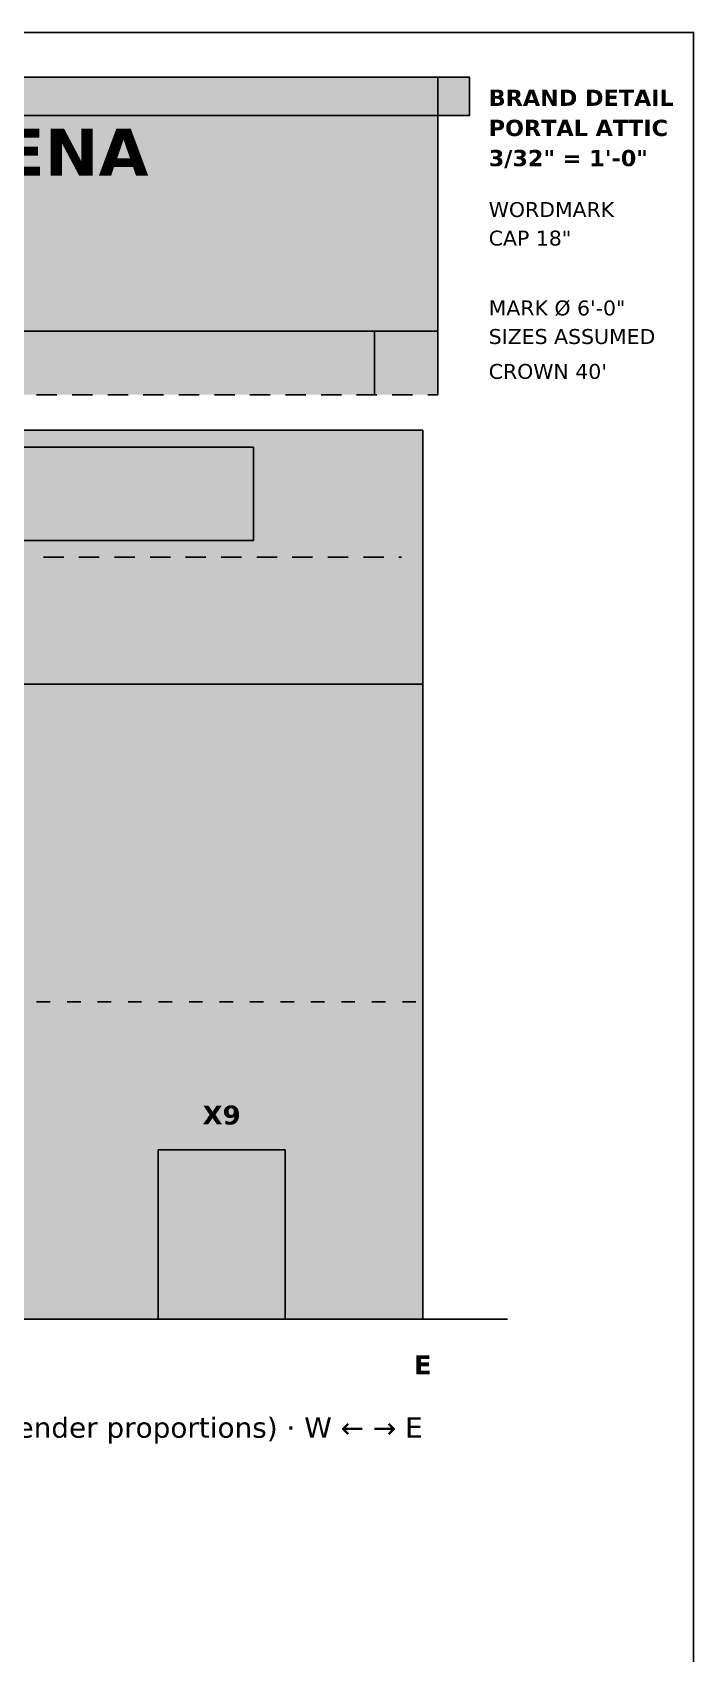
# Model space of a CAD drawing. Header units: inches. Extents: x 0.5 to 16.5, y 0.5 to 10.5.
# Drawn here: x 14.547 to 16.5, y 5.712 to 10.5 of the extents above; entities that cross this region are included whole.
import ezdxf
from ezdxf.enums import TextEntityAlignment as Align

# ---------------------------------------------------------------- set-up
doc = ezdxf.new("R2010")
doc.units = ezdxf.units.IN
doc.header["$MEASUREMENT"] = 0
for name, color, linetype in [('A-ELEV-DOOR', 7, 'Continuous'), ('A-ELEV-FILL', 7, 'Continuous'), ('A-ELEV-HIDN', 7, 'Continuous'), ('A-ELEV-IDEN', 7, 'Continuous'), ('A-ELEV-OTLN', 7, 'Continuous'), ('A-ELEV-SIGN', 7, 'Continuous'), ('G-ANNO-TTLB', 7, 'Continuous')]:
    doc.layers.add(name, color=color, linetype=linetype)
doc.styles.add('KS-BOLD', font='DejaVuSans-Bold.ttf')
doc.styles.add('KS-REG', font='DejaVuSans.ttf')

msp = doc.modelspace()

# ---------------------------------------------------------------- hatches: boundary and pattern name
at = {"layer": 'A-ELEV-DOOR', "true_color": 0x5a5a5a}
msp.add_hatch(color=7, dxfattribs=at).paths.add_polyline_path([(14.9187, 6.7), (15.2937, 6.7), (15.2937, 7.2), (14.9187, 7.2)])
at = {"layer": 'A-ELEV-FILL', "true_color": 0xd8ccb0}
msp.add_hatch(color=7, dxfattribs=at).paths.add_polyline_path([(11.62, 9.43), (15.745, 9.43), (15.745, 10.3675), (11.62, 10.3675)])
at = {"layer": 'A-ELEV-FILL', "true_color": 0xcdcdcd}
msp.add_hatch(color=7, dxfattribs=at).paths.add_polyline_path([(6.0125, 6.7), (15.7, 6.7), (15.7, 9.325), (6.0125, 9.325)])
at = {"layer": 'A-ELEV-FILL', "true_color": 0xe4e4e4}
msp.add_hatch(color=7, dxfattribs=at).paths.add_polyline_path([(2.95, 6.7), (15.7, 6.7), (15.7, 8.575), (2.95, 8.575)])
at = {"layer": 'A-ELEV-OTLN', "true_color": 0xd8ccb0}
msp.add_hatch(color=7, dxfattribs=at).paths.add_polyline_path([(11.5262, 10.255), (15.8387, 10.255), (15.8387, 10.3675), (11.5262, 10.3675)])

# ---------------------------------------------------------------- linework, layer by layer
at = {"layer": 'A-ELEV-DOOR'}
msp.add_lwpolyline([(14.9187, 6.7), (15.2937, 6.7), (15.2937, 7.2), (14.9187, 7.2)], close=True, dxfattribs=at)
at = {"layer": 'A-ELEV-HIDN'}
for p, q in [((14.56, 9.43), (14.62, 9.43)), ((14.665, 9.43), (14.725, 9.43)), ((14.77, 9.43), (14.83, 9.43)), ((14.875, 9.43), (14.935, 9.43)), ((14.98, 9.43), (15.04, 9.43)), ((15.085, 9.43), (15.145, 9.43)), ((15.19, 9.43), (15.25, 9.43)), ((15.295, 9.43), (15.355, 9.43)), ((15.4, 9.43), (15.46, 9.43)), ((15.505, 9.43), (15.565, 9.43)), ((15.61, 9.43), (15.67, 9.43)), ((15.715, 9.43), (15.745, 9.43)), ((14.58, 8.95), (14.64, 8.95)), ((14.685, 8.95), (14.745, 8.95)), ((14.79, 8.95), (14.85, 8.95)), ((14.895, 8.95), (14.955, 8.95)), ((15, 8.95), (15.06, 8.95)), ((15.105, 8.95), (15.165, 8.95)), ((15.21, 8.95), (15.27, 8.95)), ((15.315, 8.95), (15.375, 8.95)), ((15.42, 8.95), (15.48, 8.95)), ((15.525, 8.95), (15.585, 8.95)), ((15.63, 8.95), (15.6375, 8.95)), ((14.56, 7.6375), (14.6, 7.6375)), ((14.65, 7.6375), (14.69, 7.6375)), ((14.74, 7.6375), (14.78, 7.6375)), ((14.83, 7.6375), (14.87, 7.6375)), ((14.92, 7.6375), (14.96, 7.6375)), ((15.01, 7.6375), (15.05, 7.6375)), ((15.1, 7.6375), (15.14, 7.6375)), ((15.19, 7.6375), (15.23, 7.6375)), ((15.28, 7.6375), (15.32, 7.6375)), ((15.37, 7.6375), (15.41, 7.6375)), ((15.46, 7.6375), (15.5, 7.6375)), ((15.55, 7.6375), (15.59, 7.6375)), ((15.64, 7.6375), (15.68, 7.6375))]:
    msp.add_line(p, q, dxfattribs=at)
at = {"layer": 'A-ELEV-OTLN'}
for p, q in [((15.745, 9.43), (15.745, 10.3675)), ((14.02, 9.6175), (15.745, 9.6175)), ((15.5575, 9.43), (15.5575, 9.6175)), ((2.7, 6.7), (15.95, 6.7))]:
    msp.add_line(p, q, dxfattribs=at)
for points in [[(11.5262, 10.255), (15.8387, 10.255), (15.8387, 10.3675), (11.5262, 10.3675)], [(6.0125, 6.7), (15.7, 6.7), (15.7, 9.325), (6.0125, 9.325)], [(2.95, 6.7), (15.7, 6.7), (15.7, 8.575), (2.95, 8.575)]]:
    msp.add_lwpolyline(points, close=True, dxfattribs=at)
at = {"layer": 'A-ELEV-SIGN'}
msp.add_lwpolyline([(12.325, 9), (15.2, 9), (15.2, 9.275), (12.325, 9.275)], close=True, dxfattribs=at)
at = {"layer": 'G-ANNO-TTLB'}
msp.add_lwpolyline([(0.5, 0.5), (16.5, 0.5), (16.5, 10.5), (0.5, 10.5)], close=True, dxfattribs=at)

# ---------------------------------------------------------------- texts
at = {"layer": 'A-ELEV-IDEN'}
for s, height, style, p in [('BRAND DETAIL', 0.048, 'KS-BOLD', (15.895, 10.2831)), ('PORTAL ATTIC', 0.048, 'KS-BOLD', (15.895, 10.1941)), ('3/32" = 1\'-0"', 0.048, 'KS-BOLD', (15.895, 10.105)), ('WORDMARK', 0.044, 'KS-REG', (15.895, 9.955)), ('CAP 18"', 0.044, 'KS-REG', (15.895, 9.8706)), ('MARK Ø 6\'-0"', 0.044, 'KS-REG', (15.895, 9.6644)), ('SIZES ASSUMED', 0.044, 'KS-REG', (15.895, 9.58)), ("CROWN 40'", 0.044, 'KS-REG', (15.895, 9.4769))]:
    msp.add_text(s, height=height, dxfattribs=dict(at, style=style)).set_placement(p)
at = {"layer": 'A-ELEV-IDEN', "style": 'KS-BOLD'}
for s, p in [('X9', (15.1062, 7.275)), ('E', (15.7, 6.5375))]:
    msp.add_text(s, height=0.056, dxfattribs=at).set_placement(p, align=Align.CENTER)
at = {"layer": 'A-ELEV-IDEN', "style": 'KS-REG'}
msp.add_text("portal 44' w x 50' h, 28' arch, crown 40' (ASSUMED, render proportions) · W ← → E", height=0.06, dxfattribs=at).set_placement((15.7, 6.35), align=Align.RIGHT)
at = {"layer": 'A-ELEV-SIGN', "style": 'KS-BOLD'}
msp.add_text('TROJAN HORSE ARENA', height=0.138889, dxfattribs=at).set_placement((13.6825, 10.0769), align=Align.CENTER)

doc.saveas('drawing.dxf')
